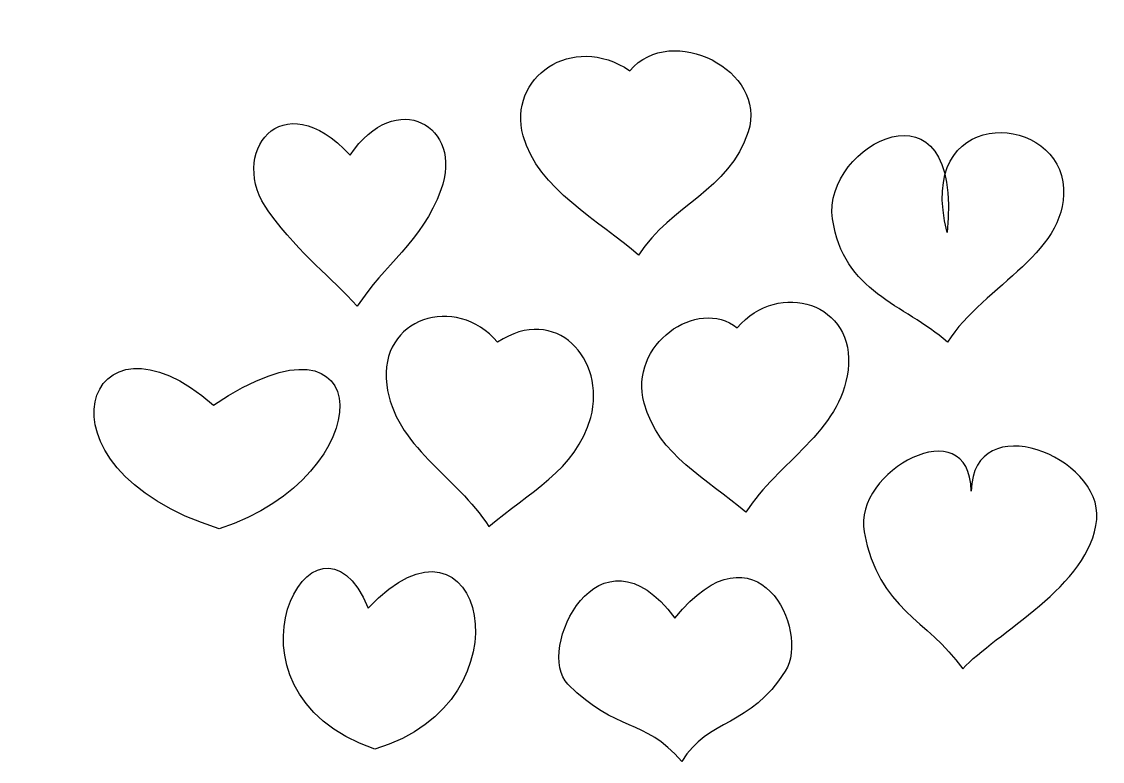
# Model space of a CAD drawing. Header units: centimetres. Extents: x -24.8 to 21.9, y -15.3 to 16.6.
import ezdxf

# ---------------------------------------------------------------- set-up
doc = ezdxf.new("R2010")
doc.units = ezdxf.units.CM
doc.header["$MEASUREMENT"] = 0
doc.layers.add('Layer 1', color=7, linetype='Continuous')

msp = doc.modelspace()

# ---------------------------------------------------------------- linework, layer by layer
at = {"layer": 'Layer 1', "color": 190}
msp.add_open_spline([(1.48651, 14.45892), (-1.0176, 16.13503), (-3.80588, 14.153), (-3.12, 11.64493), (-3.12, 11.64493), (-2.49626, 9.36413), (0.18532, 7.96836), (1.86397, 6.50886), (1.86397, 6.50886), (3.25186, 8.68896), (5.77339, 9.26686), (6.59296, 11.8281), (6.59296, 11.8281), (7.43465, 14.45848), (3.28686, 16.57456), (1.48651, 14.45892)], degree=3, knots=[0, 0, 0, 0, 0.2, 0.2, 0.2, 0.2, 0.4, 0.4, 0.4, 0.4, 0.6, 0.6, 0.6, 0.6, 1, 1, 1, 1], dxfattribs=at)
at = {"layer": 'Layer 1', "color": 1}
msp.add_open_spline([(15.17667, 7.48421), (15.90901, 14.50898), (9.76604, 11.24939), (10.23139, 8.06765), (10.23139, 8.06765), (10.69541, 4.895), (13.29735, 4.40132), (15.19208, 2.75394), (15.19208, 2.75394), (16.75863, 5.21469), (20.59717, 6.66858), (20.16717, 9.66454), (20.16717, 9.66454), (19.7359, 12.66937), (13.78684, 12.95193), (15.17667, 7.48421)], degree=3, knots=[0, 0, 0, 0, 0.2, 0.2, 0.2, 0.2, 0.4, 0.4, 0.4, 0.4, 0.6, 0.6, 0.6, 0.6, 1, 1, 1, 1], dxfattribs=at)
at = {"layer": 'Layer 1', "color": 230}
for points in [[(-10.58896, 10.81237), (-13.53381, 14.04195), (-15.94114, 10.86097), (-14.09841, 8.37626), (-14.09841, 8.37626), (-12.64072, 6.41075), (-11.4431, 5.59981), (-10.27984, 4.30157), (-10.27984, 4.30157), (-9.12463, 6.09452), (-7.49975, 7.07342), (-6.6701, 9.31563), (-6.6701, 9.31563), (-5.6568, 12.05416), (-8.60731, 13.77685), (-10.58896, 10.81237)], [(16.21301, -3.66503), (16.32505, -0.00203), (21.87722, -2.17868), (21.63488, -4.89244), (21.63488, -4.89244), (21.3784, -7.76475), (17.21957, -9.80779), (15.84872, -11.33771), (15.84872, -11.33771), (14.32794, -9.14886), (12.24246, -8.8411), (11.59481, -5.42886), (11.59481, -5.42886), (11.09536, -2.79742), (16.16424, -0.10007), (16.21301, -3.66503)]]:
    msp.add_open_spline(points, degree=3, knots=[0, 0, 0, 0, 0.2, 0.2, 0.2, 0.2, 0.4, 0.4, 0.4, 0.4, 0.6, 0.6, 0.6, 0.6, 1, 1, 1, 1], dxfattribs=at)
at = {"layer": 'Layer 1', "color": 231}
msp.add_open_spline([(6.11576, 3.36936), (4.39988, 4.74231), (1.41239, 2.63506), (2.09828, 0.12699), (2.09828, 0.12699), (2.72201, -2.15381), (4.81457, -3.12119), (6.49322, -4.5807), (6.49322, -4.5807), (7.8811, -2.4006), (10.56963, -1.12693), (10.90091, 1.54176), (10.90091, 1.54176), (11.26067, 4.43989), (7.9161, 5.485), (6.11576, 3.36936)], degree=3, knots=[0, 0, 0, 0, 0.2, 0.2, 0.2, 0.2, 0.4, 0.4, 0.4, 0.4, 0.6, 0.6, 0.6, 0.6, 1, 1, 1, 1], dxfattribs=at)
at = {"layer": 'Layer 1', "color": 232}
msp.add_open_spline([(-16.4867, 0.03265), (-21.92284, 4.87887), (-24.76599, -2.64906), (-16.23394, -5.29091), (-16.23394, -5.29091), (-9.18825, -3.0091), (-9.33192, 4.88484), (-16.4867, 0.03265)], degree=3, knots=[0, 0, 0, 0, 0.33333333, 0.33333333, 0.33333333, 0.33333333, 1, 1, 1, 1], dxfattribs=at)
at = {"layer": 'Layer 1', "color": 220}
for points, knots in [([(-4.22274, 2.74808), (-1.71862, 4.42419), (0.48063, 2.01378), (-0.20526, -0.49429), (-0.20526, -0.49429), (-0.82899, -2.77509), (-2.92155, -3.74247), (-4.6002, -5.20197), (-4.6002, -5.20197), (-5.98808, -3.02187), (-8.67661, -1.7482), (-9.00788, 0.92048), (-9.00788, 0.92048), (-9.36764, 3.81861), (-6.02308, 4.86373), (-4.22274, 2.74808)], [0, 0, 0, 0, 0.2, 0.2, 0.2, 0.2, 0.4, 0.4, 0.4, 0.4, 0.6, 0.6, 0.6, 0.6, 1, 1, 1, 1]), ([(-9.81008, -8.72175), (-12.0681, -3.23684), (-16.91941, -12.29355), (-9.52184, -14.79276), (-9.52184, -14.79276), (-2.59539, -12.776), (-4.91954, -3.47879), (-9.81008, -8.72175)], [0, 0, 0, 0, 0.33333333, 0.33333333, 0.33333333, 0.33333333, 1, 1, 1, 1])]:
    msp.add_open_spline(points, degree=3, knots=knots, dxfattribs=at)
at = {"layer": 'Layer 1', "color": 40}
msp.add_open_spline([(3.4305, -9.14207), (0.15157, -4.7584), (-2.62744, -10.57305), (-1.19149, -11.99583), (-1.19149, -11.99583), (0.95812, -14.1257), (2.06154, -13.40914), (3.72395, -15.32269), (3.72395, -15.32269), (4.88065, -13.45558), (6.6783, -13.84602), (8.19137, -11.43713), (8.19137, -11.43713), (9.2961, -9.67835), (6.95327, -4.79136), (3.4305, -9.14207)], degree=3, knots=[0, 0, 0, 0, 0.2, 0.2, 0.2, 0.2, 0.4, 0.4, 0.4, 0.4, 0.6, 0.6, 0.6, 0.6, 1, 1, 1, 1], dxfattribs=at)

doc.saveas('drawing.dxf')
